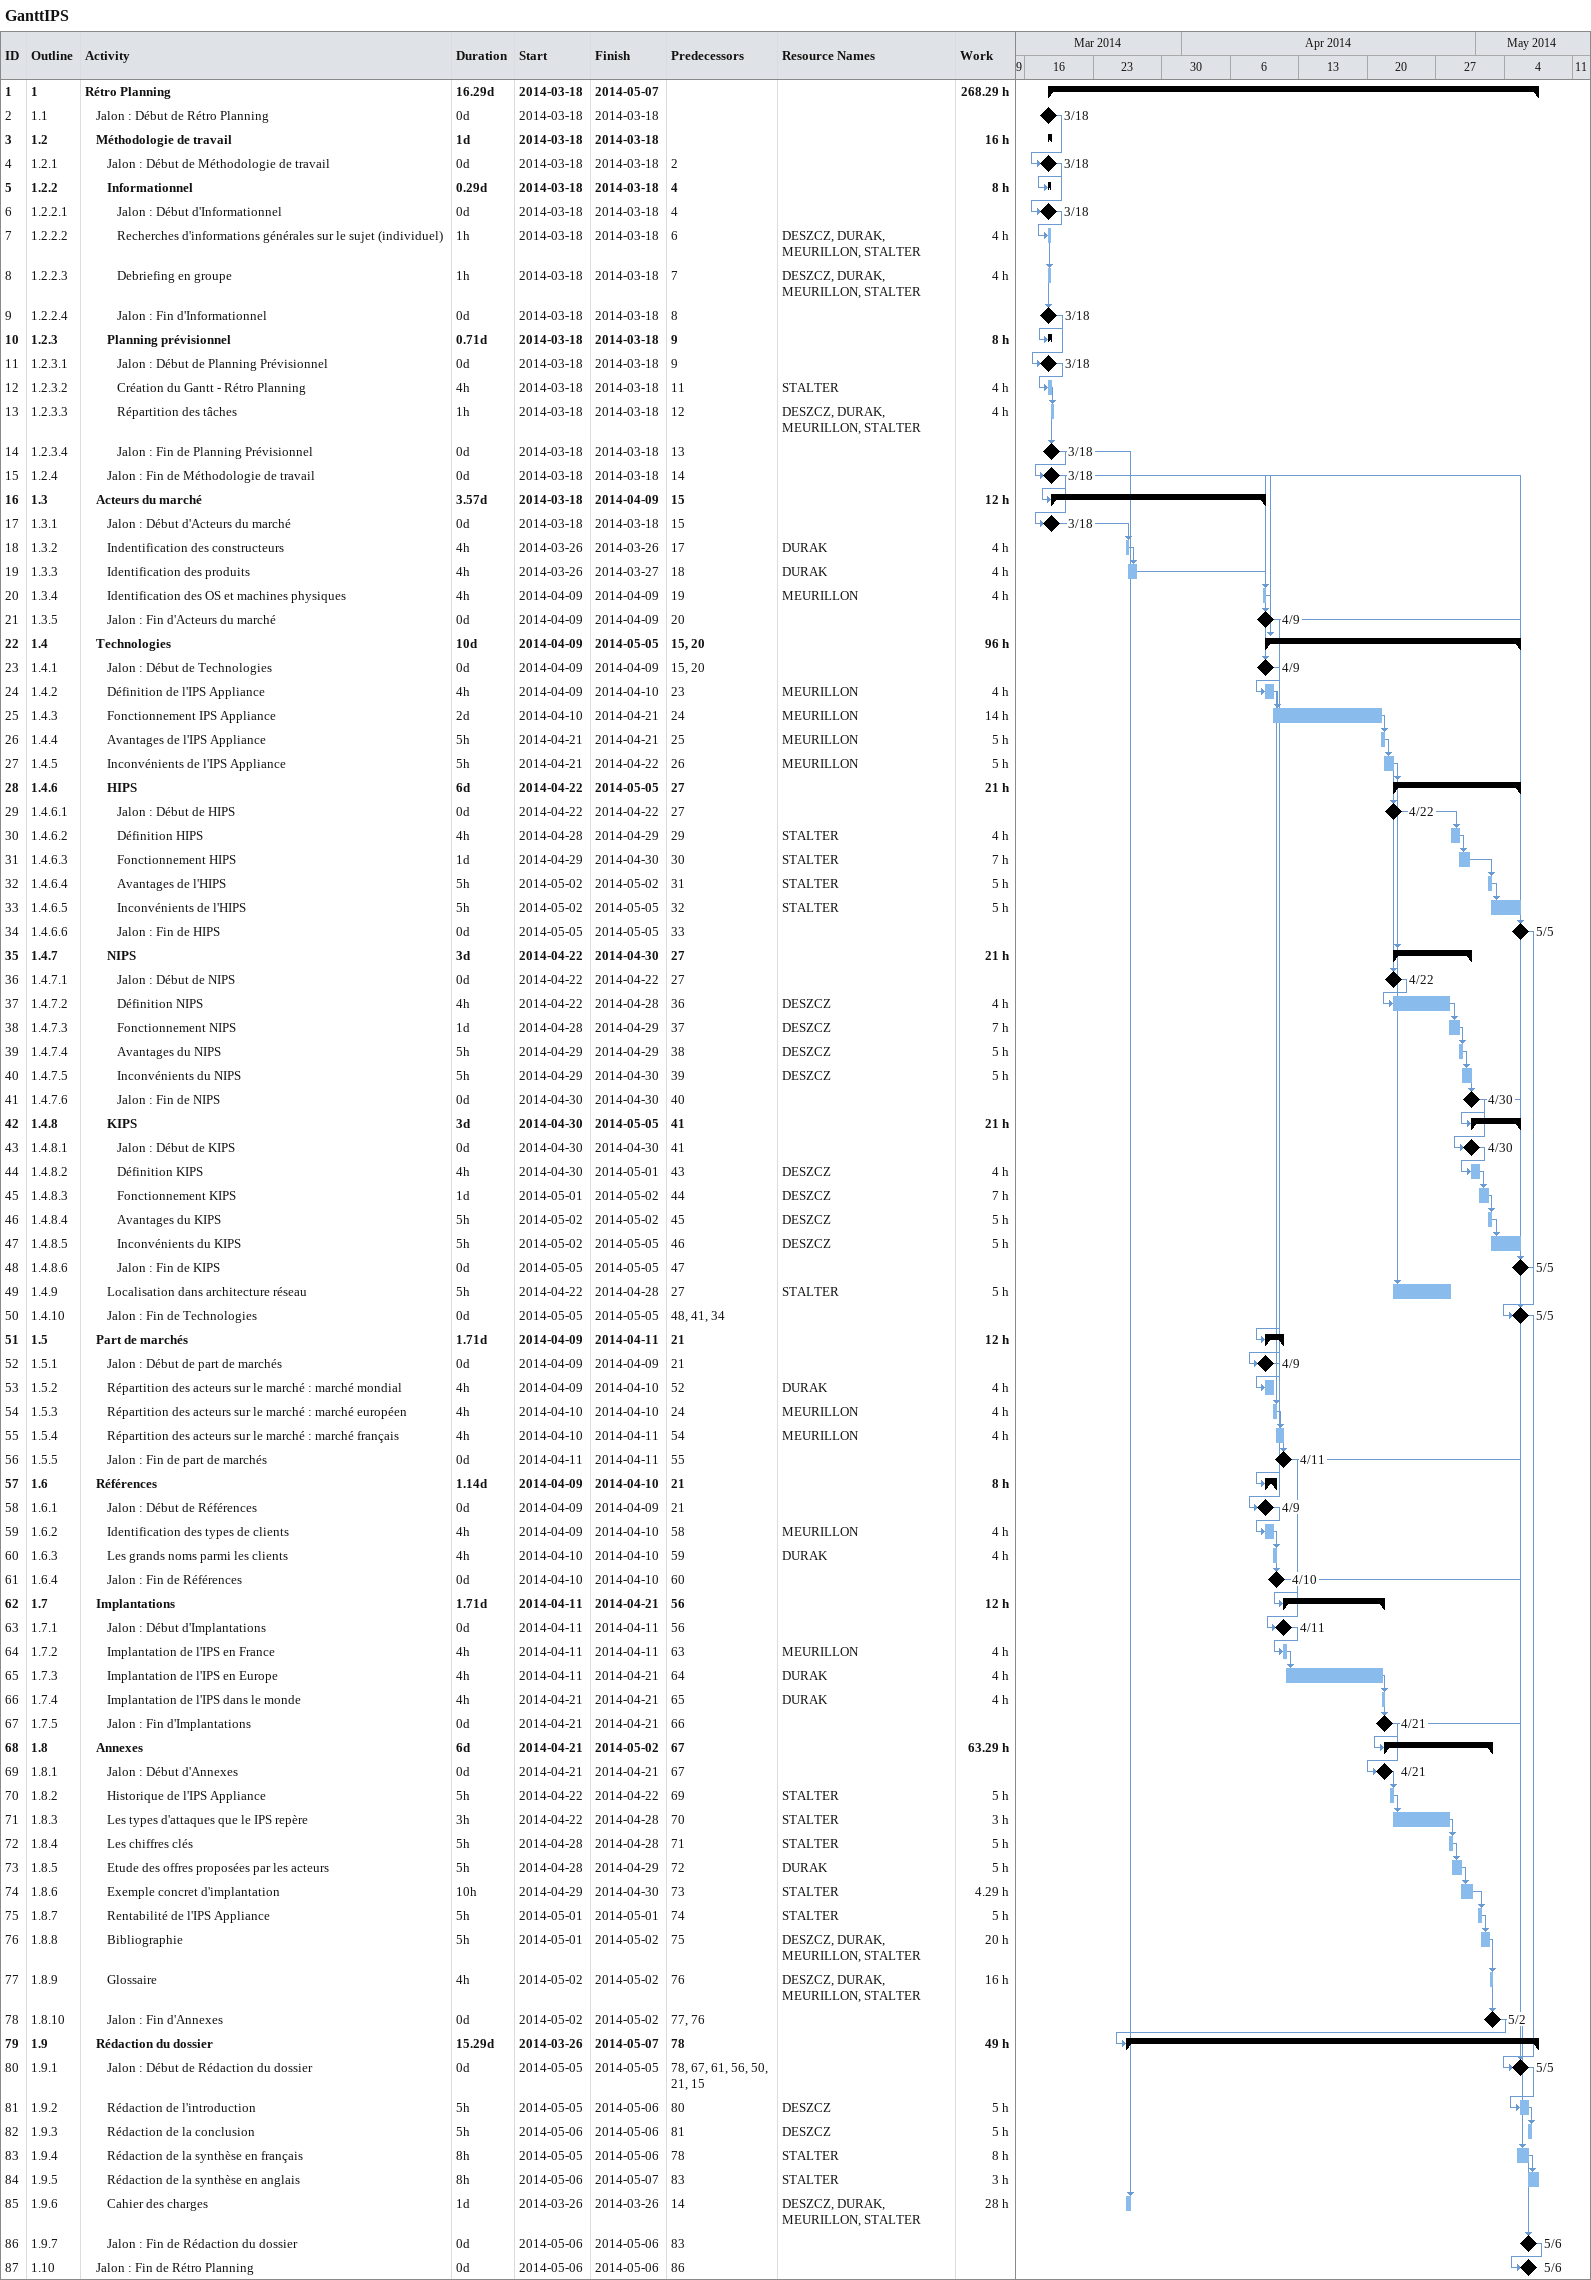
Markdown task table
GanttIPS

| ID | WBS | Task | Duration | Start | Finish | Predecessors | Resources | Work (h) |
|---|---|---|---|---|---|---|---|---|
| 1 | 1 | **Rétro Planning** | 16.29d | 2014-03-18 | 2014-05-07 |  |  | 268.29 |
| 2 | 1.1 | Jalon : Début de Rétro Planning | 0d | 2014-03-18 | 2014-03-18 |  |  |  |
| 3 | 1.2 | **Méthodologie de travail** | 1d | 2014-03-18 | 2014-03-18 |  |  | 16 |
| 4 | 1.2.1 | Jalon : Début de Méthodologie de travail | 0d | 2014-03-18 | 2014-03-18 | 2 |  |  |
| 5 | 1.2.2 | **Informationnel** | 0.29d | 2014-03-18 | 2014-03-18 | 4 |  | 8 |
| 6 | 1.2.2.1 | Jalon : Début d'Informationnel | 0d | 2014-03-18 | 2014-03-18 | 4 |  |  |
| 7 | 1.2.2.2 | Recherches d'informations générales sur le sujet (individuel) | 1h | 2014-03-18 | 2014-03-18 | 6 | DESZCZ, DURAK, MEURILLON, STALTER | 4 |
| 8 | 1.2.2.3 | Debriefing en groupe | 1h | 2014-03-18 | 2014-03-18 | 7 | DESZCZ, DURAK, MEURILLON, STALTER | 4 |
| 9 | 1.2.2.4 | Jalon : Fin d'Informationnel | 0d | 2014-03-18 | 2014-03-18 | 8 |  |  |
| 10 | 1.2.3 | **Planning prévisionnel** | 0.71d | 2014-03-18 | 2014-03-18 | 9 |  | 8 |
| 11 | 1.2.3.1 | Jalon : Début de Planning Prévisionnel | 0d | 2014-03-18 | 2014-03-18 | 9 |  |  |
| 12 | 1.2.3.2 | Création du Gantt - Rétro Planning | 4h | 2014-03-18 | 2014-03-18 | 11 | STALTER | 4 |
| 13 | 1.2.3.3 | Répartition des tâches | 1h | 2014-03-18 | 2014-03-18 | 12 | DESZCZ, DURAK, MEURILLON, STALTER | 4 |
| 14 | 1.2.3.4 | Jalon : Fin de Planning Prévisionnel | 0d | 2014-03-18 | 2014-03-18 | 13 |  |  |
| 15 | 1.2.4 | Jalon : Fin de Méthodologie de travail | 0d | 2014-03-18 | 2014-03-18 | 14 |  |  |
| 16 | 1.3 | **Acteurs du marché** | 3.57d | 2014-03-18 | 2014-04-09 | 15 |  | 12 |
| 17 | 1.3.1 | Jalon : Début d'Acteurs du marché | 0d | 2014-03-18 | 2014-03-18 | 15 |  |  |
| 18 | 1.3.2 | Indentification des constructeurs | 4h | 2014-03-26 | 2014-03-26 | 17 | DURAK | 4 |
| 19 | 1.3.3 | Identification des produits | 4h | 2014-03-26 | 2014-03-27 | 18 | DURAK | 4 |
| 20 | 1.3.4 | Identification des OS et machines physiques | 4h | 2014-04-09 | 2014-04-09 | 19 | MEURILLON | 4 |
| 21 | 1.3.5 | Jalon : Fin d'Acteurs du marché | 0d | 2014-04-09 | 2014-04-09 | 20 |  |  |
| 22 | 1.4 | **Technologies** | 10d | 2014-04-09 | 2014-05-05 | 15, 20 |  | 96 |
| 23 | 1.4.1 | Jalon : Début de Technologies | 0d | 2014-04-09 | 2014-04-09 | 15, 20 |  |  |
| 24 | 1.4.2 | Définition de l'IPS Appliance | 4h | 2014-04-09 | 2014-04-10 | 23 | MEURILLON | 4 |
| 25 | 1.4.3 | Fonctionnement IPS Appliance | 2d | 2014-04-10 | 2014-04-21 | 24 | MEURILLON | 14 |
| 26 | 1.4.4 | Avantages de l'IPS Appliance | 5h | 2014-04-21 | 2014-04-21 | 25 | MEURILLON | 5 |
| 27 | 1.4.5 | Inconvénients de l'IPS Appliance | 5h | 2014-04-21 | 2014-04-22 | 26 | MEURILLON | 5 |
| 28 | 1.4.6 | **HIPS** | 6d | 2014-04-22 | 2014-05-05 | 27 |  | 21 |
| 29 | 1.4.6.1 | Jalon : Début de HIPS | 0d | 2014-04-22 | 2014-04-22 | 27 |  |  |
| 30 | 1.4.6.2 | Définition HIPS | 4h | 2014-04-28 | 2014-04-29 | 29 | STALTER | 4 |
| 31 | 1.4.6.3 | Fonctionnement HIPS | 1d | 2014-04-29 | 2014-04-30 | 30 | STALTER | 7 |
| 32 | 1.4.6.4 | Avantages de l'HIPS | 5h | 2014-05-02 | 2014-05-02 | 31 | STALTER | 5 |
| 33 | 1.4.6.5 | Inconvénients de l'HIPS | 5h | 2014-05-02 | 2014-05-05 | 32 | STALTER | 5 |
| 34 | 1.4.6.6 | Jalon : Fin de HIPS | 0d | 2014-05-05 | 2014-05-05 | 33 |  |  |
| 35 | 1.4.7 | **NIPS** | 3d | 2014-04-22 | 2014-04-30 | 27 |  | 21 |
| 36 | 1.4.7.1 | Jalon : Début de NIPS | 0d | 2014-04-22 | 2014-04-22 | 27 |  |  |
| 37 | 1.4.7.2 | Définition NIPS | 4h | 2014-04-22 | 2014-04-28 | 36 | DESZCZ | 4 |
| 38 | 1.4.7.3 | Fonctionnement NIPS | 1d | 2014-04-28 | 2014-04-29 | 37 | DESZCZ | 7 |
| 39 | 1.4.7.4 | Avantages du NIPS | 5h | 2014-04-29 | 2014-04-29 | 38 | DESZCZ | 5 |
| 40 | 1.4.7.5 | Inconvénients du NIPS | 5h | 2014-04-29 | 2014-04-30 | 39 | DESZCZ | 5 |
| 41 | 1.4.7.6 | Jalon : Fin de NIPS | 0d | 2014-04-30 | 2014-04-30 | 40 |  |  |
| 42 | 1.4.8 | **KIPS** | 3d | 2014-04-30 | 2014-05-05 | 41 |  | 21 |
| 43 | 1.4.8.1 | Jalon : Début de KIPS | 0d | 2014-04-30 | 2014-04-30 | 41 |  |  |
| 44 | 1.4.8.2 | Définition KIPS | 4h | 2014-04-30 | 2014-05-01 | 43 | DESZCZ | 4 |
| 45 | 1.4.8.3 | Fonctionnement KIPS | 1d | 2014-05-01 | 2014-05-02 | 44 | DESZCZ | 7 |
| 46 | 1.4.8.4 | Avantages du KIPS | 5h | 2014-05-02 | 2014-05-02 | 45 | DESZCZ | 5 |
| 47 | 1.4.8.5 | Inconvénients du KIPS | 5h | 2014-05-02 | 2014-05-05 | 46 | DESZCZ | 5 |
| 48 | 1.4.8.6 | Jalon : Fin de KIPS | 0d | 2014-05-05 | 2014-05-05 | 47 |  |  |
| 49 | 1.4.9 | Localisation dans architecture réseau | 5h | 2014-04-22 | 2014-04-28 | 27 | STALTER | 5 |
| 50 | 1.4.10 | Jalon : Fin de Technologies | 0d | 2014-05-05 | 2014-05-05 | 48, 41, 34 |  |  |
| 51 | 1.5 | **Part de marchés** | 1.71d | 2014-04-09 | 2014-04-11 | 21 |  | 12 |
| 52 | 1.5.1 | Jalon : Début de part de marchés | 0d | 2014-04-09 | 2014-04-09 | 21 |  |  |
| 53 | 1.5.2 | Répartition des acteurs sur le marché : marché mondial | 4h | 2014-04-09 | 2014-04-10 | 52 | DURAK | 4 |
| 54 | 1.5.3 | Répartition des acteurs sur le marché : marché européen | 4h | 2014-04-10 | 2014-04-10 | 24 | MEURILLON | 4 |
| 55 | 1.5.4 | Répartition des acteurs sur le marché : marché français | 4h | 2014-04-10 | 2014-04-11 | 54 | MEURILLON | 4 |
| 56 | 1.5.5 | Jalon : Fin de part de marchés | 0d | 2014-04-11 | 2014-04-11 | 55 |  |  |
| 57 | 1.6 | **Références** | 1.14d | 2014-04-09 | 2014-04-10 | 21 |  | 8 |
| 58 | 1.6.1 | Jalon : Début de Références | 0d | 2014-04-09 | 2014-04-09 | 21 |  |  |
| 59 | 1.6.2 | Identification des types de clients | 4h | 2014-04-09 | 2014-04-10 | 58 | MEURILLON | 4 |
| 60 | 1.6.3 | Les grands noms parmi les clients | 4h | 2014-04-10 | 2014-04-10 | 59 | DURAK | 4 |
| 61 | 1.6.4 | Jalon : Fin de Références | 0d | 2014-04-10 | 2014-04-10 | 60 |  |  |
| 62 | 1.7 | **Implantations** | 1.71d | 2014-04-11 | 2014-04-21 | 56 |  | 12 |
| 63 | 1.7.1 | Jalon : Début d'Implantations | 0d | 2014-04-11 | 2014-04-11 | 56 |  |  |
| 64 | 1.7.2 | Implantation de l'IPS en France | 4h | 2014-04-11 | 2014-04-11 | 63 | MEURILLON | 4 |
| 65 | 1.7.3 | Implantation de l'IPS en Europe | 4h | 2014-04-11 | 2014-04-21 | 64 | DURAK | 4 |
| 66 | 1.7.4 | Implantation de l'IPS dans le monde | 4h | 2014-04-21 | 2014-04-21 | 65 | DURAK | 4 |
| 67 | 1.7.5 | Jalon : Fin d'Implantations | 0d | 2014-04-21 | 2014-04-21 | 66 |  |  |
| 68 | 1.8 | **Annexes** | 6d | 2014-04-21 | 2014-05-02 | 67 |  | 63.29 |
| 69 | 1.8.1 | Jalon : Début d'Annexes | 0d | 2014-04-21 | 2014-04-21 | 67 |  |  |
| 70 | 1.8.2 | Historique de l'IPS Appliance | 5h | 2014-04-22 | 2014-04-22 | 69 | STALTER | 5 |
| 71 | 1.8.3 | Les types d'attaques que le IPS repère | 3h | 2014-04-22 | 2014-04-28 | 70 | STALTER | 3 |
| 72 | 1.8.4 | Les chiffres clés | 5h | 2014-04-28 | 2014-04-28 | 71 | STALTER | 5 |
| 73 | 1.8.5 | Etude des offres proposées par les acteurs | 5h | 2014-04-28 | 2014-04-29 | 72 | DURAK | 5 |
| 74 | 1.8.6 | Exemple concret d'implantation | 10h | 2014-04-29 | 2014-04-30 | 73 | STALTER | 4.29 |
| 75 | 1.8.7 | Rentabilité de l'IPS Appliance | 5h | 2014-05-01 | 2014-05-01 | 74 | STALTER | 5 |
| 76 | 1.8.8 | Bibliographie | 5h | 2014-05-01 | 2014-05-02 | 75 | DESZCZ, DURAK, MEURILLON, STALTER | 20 |
| 77 | 1.8.9 | Glossaire | 4h | 2014-05-02 | 2014-05-02 | 76 | DESZCZ, DURAK, MEURILLON, STALTER | 16 |
| 78 | 1.8.10 | Jalon : Fin d'Annexes | 0d | 2014-05-02 | 2014-05-02 | 77, 76 |  |  |
| 79 | 1.9 | **Rédaction du dossier** | 15.29d | 2014-03-26 | 2014-05-07 | 78 |  | 49 |
| 80 | 1.9.1 | Jalon : Début de Rédaction du dossier | 0d | 2014-05-05 | 2014-05-05 | 78, 67, 61, 56, 50, 21, 15 |  |  |
| 81 | 1.9.2 | Rédaction de l'introduction | 5h | 2014-05-05 | 2014-05-06 | 80 | DESZCZ | 5 |
| 82 | 1.9.3 | Rédaction de la conclusion | 5h | 2014-05-06 | 2014-05-06 | 81 | DESZCZ | 5 |
| 83 | 1.9.4 | Rédaction de la synthèse en français | 8h | 2014-05-05 | 2014-05-06 | 78 | STALTER | 8 |
| 84 | 1.9.5 | Rédaction de la synthèse en anglais | 8h | 2014-05-06 | 2014-05-07 | 83 | STALTER | 3 |
| 85 | 1.9.6 | Cahier des charges | 1d | 2014-03-26 | 2014-03-26 | 14 | DESZCZ, DURAK, MEURILLON, STALTER | 28 |
| 86 | 1.9.7 | Jalon : Fin de Rédaction du dossier | 0d | 2014-05-06 | 2014-05-06 | 83 |  |  |
| 87 | 1.10 | Jalon : Fin de Rétro Planning | 0d | 2014-05-06 | 2014-05-06 | 86 |  |  |
